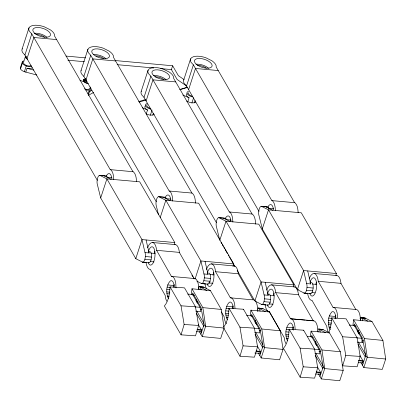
<?xml version="1.0" encoding="UTF-8"?>
<svg xmlns="http://www.w3.org/2000/svg" width="406" height="406" viewBox="0 0 406 406"><rect width="100%" height="100%" fill="white"/><g stroke="black" fill="none" stroke-linecap="round" stroke-linejoin="round"><path stroke-width="0.61" d="M168.769 298.608A9.221 3.695 -84.8 0 1 167.962 297.613C165.937 292.325 166.171 285.032 170.373 280.871A9.221 3.695 -84.8 0 1 174.123 285.519L174.245 287.169M175.996 287.92L175.793 283.525A13.489 5.405 -84.8 0 0 171.738 276.39L171.444 276.44L156.594 250.319L156.543 249.644A13.489 5.405 -84.8 0 0 152.489 242.509L151.052 242.839L149.631 244.067A13.489 5.405 -84.8 0 0 147.632 247.66M227.426 319.715A9.221 3.695 -84.8 0 1 226.908 318.984C224.883 313.696 225.117 306.408 229.314 302.242A9.221 3.695 -84.8 0 1 233.069 306.89L233.191 308.545M257.683 311.356L257.48 306.956A13.489 5.405 -84.8 0 0 253.425 299.821L253.131 299.877L238.281 273.751L238.236 273.076A13.489 5.405 -84.8 0 0 234.176 265.94L211.435 263.88L209.998 264.215L208.577 265.438A13.489 5.405 -84.8 0 0 206.365 269.599M287.575 340.67A9.221 3.695 -84.8 0 1 287.057 339.944C285.027 334.656 285.266 327.363 289.463 323.201A9.221 3.695 -84.8 0 1 293.218 327.85L293.386 330.098M330.377 329.576A9.221 3.695 -84.8 0 1 329.57 328.581C327.546 323.293 327.779 316 331.981 311.838A9.221 3.695 -84.8 0 1 335.732 316.487L335.899 318.735M99.724 175.296L106.9 178.894L141.973 239.586L145.003 252.583A5.623 2.223 -84.7 0 1 145.389 256.501L144.901 259.317A5.623 2.223 -84.7 0 1 142.77 262.24L135.792 258.658L100.683 197.961L97.486 184.948A5.623 2.289 -84.9 0 1 97.059 181.03L97.552 178.209A5.623 2.289 -84.9 0 1 99.724 175.296L105.864 175.839A5.623 2.289 -84.9 0 1 107.387 177.381M149.109 251.837A5.623 2.223 -84.7 0 1 151.56 257.069L151.073 259.891A5.623 2.223 -84.7 0 1 148.378 262.657M158.467 214.601L156.427 206.324A5.623 2.289 -84.9 0 1 156.005 202.401L156.493 199.579A5.623 2.289 -84.9 0 1 158.67 196.666L165.841 200.265L200.914 260.957L203.949 273.954A5.623 2.223 -84.7 0 1 204.335 277.871L203.848 280.693A5.623 2.223 -84.7 0 1 201.716 283.611L196.874 281.175M208.648 272.984A5.623 2.223 -84.7 0 1 210.506 278.44L210.019 281.262A5.623 2.223 -84.7 0 1 207.319 284.027M293.31 286.682L293.893 284.89L258.779 224.163L225.99 221.224L219.778 240.291L216.576 227.279A5.623 2.289 -84.9 0 1 216.154 223.361L216.642 220.539A5.623 2.289 -84.9 0 1 218.819 217.626L225.99 221.224L261.063 281.916L264.098 294.913A5.623 2.223 -84.7 0 1 264.484 298.831L263.996 301.648A5.623 2.223 -84.7 0 1 261.865 304.571L255.42 301.277M268.204 294.167A5.623 2.223 -84.7 0 1 270.655 299.4L270.163 302.221A5.623 2.223 -84.7 0 1 267.468 304.987M261.332 206.263L268.508 209.861L303.581 270.553L306.611 283.55A5.623 2.223 -84.7 0 1 307.002 287.468L306.51 290.29A5.623 2.223 -84.7 0 1 304.383 293.208L297.4 289.625L262.291 228.933L259.094 215.921A5.623 2.289 -84.9 0 1 258.673 211.998L259.16 209.176A5.623 2.289 -84.9 0 1 261.332 206.263L267.473 206.806A5.623 2.289 -84.9 0 1 268.995 208.349M310.717 282.804A5.623 2.223 -84.7 0 1 313.168 288.037L312.681 290.858A5.623 2.223 -84.7 0 1 309.986 293.624M136.533 181.715C136.309 178.33 136.066 174.494 133.554 171.936L132.985 171.697L54.526 35.951L54.627 35.276A13.489 6.105 18 0 0 50.303 29.811L44.305 26.816A13.489 6.105 18 0 0 31.993 25.7L30.09 26.593L28.978 27.877L22.112 49.019L21.868 50.608L22.503 52.399L24.913 55.028L97.349 180.36M28.978 27.877L28.735 29.465L29.369 31.257L31.78 33.886L110.239 169.637L110.813 169.87A13.489 5.405 -84.8 0 1 113.538 176.371L113.792 179.655M195.479 203.086C195.256 199.701 195.012 195.865 192.5 193.307L191.926 193.068L113.472 57.322L113.573 56.652A13.489 6.105 18 0 0 109.25 51.181L103.251 48.187A13.489 6.105 18 0 0 90.939 47.071L89.036 47.964L87.924 49.248L81.058 70.39L80.809 71.979L81.449 73.77L83.854 76.399L156.295 201.731M87.924 49.248L87.681 50.841L88.315 52.628L90.726 55.257L169.185 191.008L169.754 191.246A13.489 5.405 -84.8 0 1 172.479 197.742L172.733 201.026M255.628 224.046C255.404 220.661 255.161 216.824 252.649 214.266L252.075 214.028L173.616 78.282L173.722 77.607A13.489 6.105 18 0 0 169.398 72.141L163.395 69.147A13.489 6.105 18 0 0 151.088 68.03L149.185 68.924L148.073 70.208L141.207 91.35L140.958 92.938L141.598 94.73L144.003 97.359L216.444 222.691M148.073 70.208L147.83 71.796L148.464 73.587L150.875 76.216L229.334 211.968L229.903 212.201A13.489 5.405 -84.8 0 1 232.628 218.702L232.882 221.986M298.141 212.683C297.918 209.298 297.674 205.461 295.162 202.904L294.594 202.665L216.134 66.919L216.236 66.244A13.489 6.105 18 0 0 211.912 60.778L205.913 57.784A13.489 6.105 18 0 0 193.601 56.667L191.703 57.561L190.592 58.845L183.72 79.987L183.476 81.576L184.111 83.367L186.521 85.996L258.957 211.328M190.592 58.845L190.343 60.438L190.982 62.225L193.388 64.853L271.847 200.605L272.421 200.843A13.489 5.405 -84.8 0 1 275.146 207.339L275.4 210.623M23.67 60.941A5.623 2.553 17.8 0 0 22.305 61.798L20.3 68.167L20.503 68.903A5.623 2.553 17.8 0 0 24.38 71.72L36.773 75.019M22.305 61.798L22.34 63.179L20.503 68.903M27.38 59.291L25.431 57.591L25.4 56.546L25.796 56.155M173.479 287.143L173.905 285.509A9.221 3.695 -84.8 0 1 174.26 284.535M232.425 308.514L232.851 306.88A9.221 3.695 -84.8 0 1 233.206 305.906M292.574 329.474L293 327.84A9.221 3.695 -84.8 0 1 293.355 326.866M334.945 318.659L335.513 316.477A9.221 3.695 -84.8 0 1 335.874 315.503M88.391 83.687C86.427 83.321 83.814 82.575 83.21 80.418L83.753 79.54L85.478 78.901M196.499 299.115L196.027 300.76L197.402 303.14L197.971 301.419M254.973 322.131L255.602 319.938M315.117 343.09L315.594 341.446M357.635 331.727L358.107 330.083M170.068 286.9L169.789 290.422A17.991 7.003 -86.1 0 1 164.958 305.185L164.379 306.022L181.04 334.843L195.509 335.818L198.595 325.455L195.479 306.784L184.522 287.874L170.068 286.9L181.015 305.809L184.131 324.48L181.04 334.843M198.306 324.572L201.488 330.058L200.914 331.966L196.575 331.677M223.955 328.479L239.987 356.214L254.45 357.189L257.541 346.825L254.425 328.155L243.468 309.245L229.009 308.271L228.735 311.793A17.991 7.003 -86.1 0 1 223.899 326.556L223.473 326.891M243.306 309.793L243.468 309.245M239.987 356.214L243.077 345.851L239.961 327.18L229.009 308.271M257.252 345.942L260.429 351.429L259.86 353.342L254.902 353.007M289.158 329.23L288.884 332.753A17.991 7.003 -86.1 0 1 284.048 347.516L283.474 348.353L300.135 377.174L314.599 378.148L317.69 367.785L314.574 349.114L303.617 330.205L289.158 329.23L300.105 348.14L303.226 366.811L300.135 377.174M303.455 330.753L303.617 330.205M342.106 364.867L342.654 365.811L357.118 366.785L360.203 356.422L357.087 337.751L346.13 318.842L331.677 317.868L331.403 321.39A17.991 7.003 -86.1 0 1 328.758 332.55M317.401 366.902L320.578 372.388L320.009 374.296L315.67 374.007M342.654 365.811L345.739 355.448L342.623 336.777L331.677 317.868M359.914 355.539L363.096 361.025L362.528 362.939L358.183 362.644M25.4 56.546L23.563 62.265A4.273 1.939 17.8 0 0 26.025 65.249A4.273 1.939 17.8 0 0 31.135 65.635M24.38 71.72L26.223 65.995M25.786 72.151L27.009 68.335A5.623 2.553 17.8 0 0 32.175 67.624M24.913 55.028L31.78 33.886M27.004 58.647L33.871 37.504L56.617 39.57M83.854 76.399L90.726 55.257M85.95 80.018L92.817 58.88L115.563 60.941M100.683 197.961L106.9 178.894L139.689 181.832L174.798 242.56L174.22 244.351M144.003 97.359L150.875 76.216M146.094 100.977L152.966 79.835L175.712 81.9M186.745 86.062L177.128 79.49L171.398 69.578L172.636 65.767L115.223 60.55M186.521 85.996L193.388 64.853M188.612 89.614L195.479 68.477L218.225 70.537M160.213 217.535L165.841 200.265L198.63 203.203L233.744 263.936L232.968 266.321M262.291 228.933L268.508 209.861L301.298 212.8L336.407 273.532L335.828 275.319M87.985 93.994L89.29 90.005M88.285 95.364L89.523 91.563A5.623 2.573 18.1 0 0 90.239 90.406M145.515 105.88A5.623 2.573 18.1 0 0 147.52 110.041L146.277 113.842A5.623 2.573 18.1 0 0 150.382 115.137L152.798 115.05A5.623 2.573 18.1 0 0 154.189 114.198M150.382 115.137L152.057 110.006M152.798 115.05L153.356 113.34M135.792 258.658L141.973 239.586L174.798 242.56M195.728 101.942A5.623 2.573 18.1 0 1 194.337 102.794L191.921 102.885A5.623 2.573 18.1 0 1 187.821 101.586L189.059 97.785A5.623 2.573 18.1 0 1 187.059 93.624M191.921 102.885L193.596 97.755M194.337 102.794L195.083 100.515M195.129 278.831L200.914 260.957L233.744 263.936M254.887 300.988L261.063 281.916L293.893 284.89M256.348 324.511L256.917 322.79M316.873 344.324L316.497 345.47L315.68 344.065M359.579 332.387L359.016 334.108L357.925 332.23L358.488 330.514M199.31 331.545L202.218 336.599L220.666 338.406L224.092 328.058L221.29 309.433L210.404 290.589L191.982 288.783L191.378 293.726L191.845 294.533M192.231 294.462L192.708 293.03L201.148 307.692L204.025 324.714L200.868 334.25M196.316 301.262L196.88 299.547M206.126 290.732L206.304 290.188L199.473 286.672L198.874 286.743L200.046 286.859M258.257 352.921L261.165 357.97L279.612 359.777L283.038 349.429L280.236 330.804L269.351 311.96L250.928 310.154L250.324 315.097L250.786 315.909M251.177 315.832L251.649 314.401L260.089 329.063L262.971 346.085L259.815 355.62M255.826 320.918L255.257 322.633L255.805 323.572M318.405 373.875L321.313 378.93L339.756 380.737L343.187 370.389L340.385 351.763L329.499 332.92L311.077 331.113L310.473 336.056L310.935 336.863M311.326 336.792L311.798 335.361L320.238 350.023L323.12 367.044L319.964 376.58M315.406 343.593L315.975 341.877M360.919 362.517L363.827 367.567L382.274 369.374L385.7 359.026L382.899 340.401L372.013 321.557L353.59 319.75L352.987 324.693L353.453 325.5M353.844 325.429L354.316 323.998L362.756 338.66L365.633 355.681L362.477 365.217M202.218 336.599L205.644 326.251L202.848 307.626L191.982 288.783M261.165 357.97L264.59 347.622L261.789 328.997L250.928 310.154M321.313 378.93L324.739 368.582L321.938 349.957L311.077 331.113M363.827 367.567L367.252 357.219L364.456 338.594L353.59 319.75M86.27 83.154L86.97 81.474M85.275 82.702L86.63 80.652M22.112 49.019L22.34 48.756M81.058 70.39L81.286 70.126M141.207 91.35L141.435 91.086M183.72 79.987L183.948 79.723M84.423 82.164L86.138 80.342M83.768 81.576L85.839 79.936M25.431 57.591L26.329 57.033M83.352 80.982L86.057 79.327M89.523 91.563L91.695 90.376M88.828 95.07L93.705 92.406M25.273 57.033L26.385 56.48M83.21 80.418L85.991 79.063M83.347 79.926L85.514 79.048M111.452 177.894L111.914 177.721L107.001 177.29M230.542 220.225L231.009 220.052L226.096 219.621M273.06 208.862L273.522 208.694L268.615 208.258M83.753 79.54L85.25 79.003M138.705 101.601L145.292 99.602M179.645 89.533L187.43 87.163M139.172 102.089L145.729 100.099M180.711 89.452L186.745 87.62M174.935 244.64L175.235 244.569A13.489 5.405 -84.8 0 1 179.29 251.705L179.34 252.38L194.185 278.501L194.479 278.45A13.489 5.405 -84.8 0 1 198.534 285.585L198.783 288.874M233.881 266.011L234.176 265.94M360.391 319.842L360.147 316.553A13.489 5.405 -84.8 0 0 356.087 309.418L355.793 309.468L340.949 283.347L340.898 282.672A13.489 5.405 -84.8 0 0 336.843 275.537L314.097 273.477L312.661 273.806L311.245 275.035A13.489 5.405 -84.8 0 0 309.24 278.628M317.873 331.205L317.629 327.916A13.489 5.405 -84.8 0 0 313.574 320.781L313.28 320.831L298.43 294.71L298.38 294.035A13.489 5.405 -84.8 0 0 294.325 286.9L271.584 284.839L270.147 285.169L268.726 286.397A13.489 5.405 -84.8 0 0 266.722 289.991M336.549 275.608L336.843 275.537M294.03 286.971L294.325 286.9M211.435 263.88A13.489 5.405 -84.8 0 1 215.49 271.015L215.54 271.69L230.385 297.811L230.679 297.76A13.489 5.405 -84.8 0 1 234.739 304.896L234.983 308.184M314.097 273.477A13.489 5.405 -84.8 0 1 318.152 280.612L318.202 281.287L333.052 307.408L333.346 307.357A13.489 5.405 -84.8 0 1 337.401 314.493L337.645 317.781M271.584 284.839A13.489 5.405 -84.8 0 1 275.638 291.975L275.689 292.65L290.534 318.771L313.574 320.781M84.402 79.282L85.25 79.17M210.404 290.589L203.573 287.072L201.219 286.976M269.351 311.96L262.515 308.443L257.82 308.118L260.165 308.347M261.921 308.519L262.515 308.443M360.482 317.715L365.182 318.04L372.013 321.557M365.182 318.04L361.655 317.827M317.969 329.073L322.663 329.403L329.499 332.92M322.663 329.403L319.141 329.19M187.658 294.101L192.617 294.431L200.036 307.261L200.823 311.534L195.865 311.199M181.015 305.809L195.479 306.784M195.073 306.931L200.036 307.261M246.599 315.472L251.558 315.802L258.977 328.632L259.769 332.905L254.811 332.57M349.267 325.069L354.225 325.399L361.644 338.228L362.431 342.502L357.473 342.167M239.961 327.18L254.425 328.155M254.638 328.342L258.977 328.632M184.131 324.48L198.595 325.455M342.623 336.777L357.087 337.751M356.686 337.899L361.644 338.228M307.367 336.472L311.707 336.762L319.126 349.591L319.918 353.865L314.96 353.53M197.149 329.763L201.488 330.058M300.105 348.14L314.574 349.114M314.168 349.262L319.126 349.591M243.077 345.851L257.541 346.825M345.739 355.448L360.203 356.422M256.09 351.139L260.429 351.429M358.757 360.736L363.096 361.025M303.226 366.811L317.69 367.785M316.238 372.094L320.578 372.388M197.088 329.677L201.422 329.976M256.029 351.048L260.368 351.347M358.696 360.645L363.035 360.944M316.178 372.008L320.517 372.307M100.307 175.448L104.403 175.813L111.011 179.249M158.67 196.666L164.806 197.209M159.254 196.819L163.344 197.184L169.957 200.625M261.921 206.415L266.011 206.781L272.619 210.217M165.947 198.661L170.86 199.097M218.819 217.626L224.954 218.169A5.623 2.289 -84.9 0 1 226.482 219.712M219.402 217.778L223.493 218.144L230.1 221.58M66.011 56.084L85.57 57.86M67.919 60.205L84.326 61.692M117.136 64.666L153.732 67.98M160.669 68.609L171.398 69.578M110.239 169.637L132.985 171.697M169.185 191.008L191.926 193.068M271.847 200.605L294.594 202.665M229.334 211.968L252.075 214.028M152.489 242.509L175.235 244.569M156.594 250.319L179.34 252.38M298.583 289.737L297.4 289.625L303.581 270.553L336.407 273.532M215.54 271.69L238.281 273.751M318.202 281.287L340.949 283.347M171.444 276.44L194.185 278.501M275.689 292.65L298.43 294.71M167.749 284.951L173.905 285.509M167.181 287.133L170.261 287.412M166.841 289.498L169.921 289.777M166.754 291.884L169.83 292.163M230.385 297.811L252.517 299.821M333.052 307.408L355.793 309.468M166.886 293.67L169.348 293.893M167.333 296.086L169.18 296.253M226.695 306.322L232.851 306.88M329.357 315.919L335.513 316.477M226.127 308.504L229.202 308.783M328.789 318.101L331.869 318.38M225.787 310.869L228.862 311.148M328.449 320.466L331.529 320.745M290.534 318.771L305.287 320.111M306.52 320.222L313.28 320.831M225.695 313.254L228.776 313.533M328.363 322.851L331.438 323.13M225.827 315.041L228.294 315.264M328.495 324.638L330.956 324.861M226.279 317.456L228.121 317.624M328.941 327.053L330.788 327.221M286.844 327.282L293 327.84M286.276 329.464L289.351 329.743M285.936 331.829L289.011 332.108M285.844 334.214L288.925 334.493M285.976 336.001L288.443 336.224M286.423 338.416L288.27 338.584M150.844 253.07L155.163 253.466M145.003 252.583L149.119 252.963L146.084 239.976M145.389 256.501L151.56 257.069M144.901 259.317L151.073 259.891M150.266 261.581L153.97 261.921M142.207 262.088L145.734 262.413M142.77 262.24L148.941 262.809M203.949 273.954L208.06 274.334L205.03 261.347M209.79 274.441L214.109 274.837M312.453 284.038L316.771 284.433M306.611 283.55L310.727 283.931L307.692 270.944M204.335 277.871L210.506 278.44M307.002 287.468L313.168 288.037M203.848 280.693L210.019 281.262M306.51 290.29L312.681 290.858M208.598 282.896L212.917 283.292M311.879 292.548L314.96 292.833M201.153 283.459L205.263 283.84M201.716 283.611L207.887 284.18M303.815 293.056L307.926 293.431M304.383 293.208L310.549 293.777M269.939 295.401L274.258 295.796M264.098 294.913L268.209 295.294L265.179 282.307M264.484 298.831L270.655 299.4M263.996 301.648L270.163 302.221M269.361 303.911L273.065 304.251M261.297 304.419L265.412 304.794M261.865 304.571L268.036 305.139M199.473 286.672L203.573 287.072M204.127 287.382L200.026 286.981A5.623 2.258 -84.4 0 1 201.077 289.854M192.688 295L194.525 295.177M365.735 318.35L361.081 317.639M263.068 308.753L258.419 308.042M202.848 307.626L221.29 309.433M354.296 325.967L356.133 326.145M251.634 316.37L252.857 316.492M323.217 329.713L318.568 329.002M364.456 338.594L382.899 340.401M261.789 328.997L280.236 330.804M224.092 328.058L205.644 326.251L204.025 324.714M311.783 337.33L313.006 337.452M321.938 349.957L340.385 351.763M385.7 359.026L367.252 357.219L365.633 355.681M283.038 349.429L264.59 347.622L262.971 346.085M343.187 370.389L324.739 368.582L323.12 367.044M200.544 309.367L201.807 309.489M362.157 340.335L363.416 340.456M259.49 330.738L260.753 330.86M319.009 351.632L320.902 351.819M27.009 68.335L33.728 70.081M79.987 80.347L82.925 81.388M182.796 94.989L189.059 97.785M186.679 101.079L187.821 101.586M142.394 107.752L147.52 110.041M367.912 321.156L361.634 317.949A5.623 2.258 -84.4 0 1 362.685 320.821M325.399 332.519L319.121 329.312A5.623 2.258 -84.4 0 1 320.172 332.184M265.25 311.559L258.972 308.352A5.623 2.258 -84.4 0 1 260.023 311.224M183.933 79.485L178.366 75.678L172.636 65.767M361.807 341.416L362.431 342.502M221.042 242.478L221.676 243.575M222.305 244.666L223.254 246.31M223.889 247.401L224.523 248.497M225.152 249.588L227.365 253.415M228.314 255.059L228.948 256.15M229.583 257.247L234.957 266.539M237.175 270.366L254.572 300.445M191.891 275.111L192.84 276.75M193.474 277.841L194.104 278.937M358.361 341.994L365.527 354.433M358.036 344.45L365.207 356.884M362.487 362.228L363.111 363.309M315.843 353.357L323.323 366.339M315.208 355.27L323.003 368.785M319.969 373.591L320.593 374.672M255.694 332.397L262.86 344.836M255.064 334.311L262.855 347.83M259.82 352.631L260.444 353.712M196.753 311.026L203.919 323.465M196.428 313.483L203.908 326.454M200.879 331.26L201.498 332.341M221.361 311.909L224.148 316.807L224.193 317.497A13.489 5.405 -84.8 0 0 226.482 323.658M273.517 209.821L273.477 209.359A9.221 3.695 -84.8 0 0 267.848 207.04M230.999 221.184L230.963 220.722A9.221 3.695 -84.8 0 0 225.335 218.398M170.85 200.224L170.814 199.762A9.221 3.695 -84.8 0 0 165.186 197.443M111.904 178.853L111.868 178.391A9.221 3.695 -84.8 0 0 106.24 176.067M295.132 329.144L294.883 325.856A13.489 5.405 -84.8 0 0 290.828 318.72M150.839 108.534A4.273 1.959 18.1 0 1 147.261 104.581M150.844 109.178A5.623 2.573 18.1 0 1 145.84 106.27A5.623 2.573 18.1 0 1 146.992 103.637M89.564 88.178A4.273 1.959 18.1 0 1 84.407 88.853M90.127 86.98A5.623 2.573 18.1 0 1 85.473 89.833M20.462 67.518A5.623 2.553 17.8 0 1 20.985 67.005M31.424 66.574A5.623 2.553 17.8 0 1 22.34 63.179M192.383 96.278A4.273 1.959 18.1 0 1 188.394 92.72M192.388 96.922A5.623 2.573 18.1 0 1 187.384 94.014A5.623 2.573 18.1 0 1 188.531 91.386M310.321 283.068A5.623 2.223 -84.7 0 1 310.727 283.931M266.011 206.781A5.623 2.289 -84.9 0 1 266.529 207.309M309.945 282.571A9.221 3.695 -84.8 0 1 315.498 279.221A9.221 3.695 -84.8 0 1 315.366 292.589A9.221 3.695 -84.8 0 1 309.834 293.609M307.611 293.213A13.489 5.405 -84.8 0 0 311.666 300.349L311.96 300.278L326.81 326.404L326.86 327.094A13.489 5.405 -84.8 0 0 328.383 332.189M315.817 284.225A9.221 3.695 -84.8 0 1 316.431 282.109M196.073 64.249A9.221 4.172 18 0 1 208.491 68.223M197.524 65.539A6.745 3.05 18 0 1 206.243 68.152M360.056 318.411A5.623 2.258 -84.4 0 1 360.635 320.623M267.808 294.431A5.623 2.223 -84.7 0 1 268.209 295.294M223.493 218.144A5.623 2.289 -84.9 0 1 224.016 218.672M317.898 330.758A5.623 2.258 -84.4 0 1 318.121 331.981M267.427 293.934A9.221 3.695 -84.8 0 1 272.979 290.584A9.221 3.695 -84.8 0 1 272.847 303.952A9.221 3.695 -84.8 0 1 267.321 304.972M265.098 304.576A13.489 5.405 -84.8 0 0 269.153 311.712L269.447 311.641L284.291 337.762L284.342 338.457A13.489 5.405 -84.8 0 0 285.87 343.552M273.299 295.588A9.221 3.695 -84.8 0 1 274.101 292.995M153.559 75.612A9.221 4.172 18 0 1 165.973 79.586M155.006 76.901A6.745 3.05 18 0 1 163.73 79.515M148.713 252.101A5.623 2.223 -84.7 0 1 149.119 252.963M104.403 175.813A5.623 2.289 -84.9 0 1 104.921 176.341M198.448 287.443A5.623 2.258 -84.4 0 1 199.026 289.651M148.337 251.603A9.221 3.695 -84.8 0 1 153.884 248.254A9.221 3.695 -84.8 0 1 153.757 261.621A9.221 3.695 -84.8 0 1 148.226 262.641M146.003 262.246A13.489 5.405 -84.8 0 0 150.058 269.381L150.352 269.31L165.201 295.431L165.252 296.126A13.489 5.405 -84.8 0 0 166.775 301.222M154.209 253.258A9.221 3.695 -84.8 0 1 154.823 251.141M34.464 33.282A9.221 4.172 18 0 1 46.883 37.256M35.911 34.571A6.745 3.05 18 0 1 44.635 37.185M207.659 273.471A5.623 2.223 -84.7 0 1 208.06 274.334M164.197 197.433A5.623 2.289 -84.9 0 1 166.333 198.752M257.749 309.798A5.623 2.258 -84.4 0 1 257.972 311.026M207.278 272.974A9.221 3.695 -84.8 0 1 212.83 269.625A9.221 3.695 -84.8 0 1 212.698 282.997A9.221 3.695 -84.8 0 1 207.172 284.012M206.471 288.712A13.489 5.405 -84.8 0 1 204.949 283.616M213.028 275.202A9.221 3.695 -84.8 0 1 213.769 272.512M93.41 54.653A9.221 4.172 18 0 1 105.824 58.626M95.816 55.891A6.745 3.05 18 0 1 103.581 58.555M196.23 64.178A9.221 4.172 18 0 0 211.46 67.086A9.221 4.172 18 0 0 202.178 58.753A9.221 4.172 18 0 0 196.23 64.178M153.717 75.541A9.221 4.172 18 0 0 168.947 78.449A9.221 4.172 18 0 0 159.665 70.116A9.221 4.172 18 0 0 153.717 75.541M34.622 33.211A9.221 4.172 18 0 0 49.852 36.119A9.221 4.172 18 0 0 40.57 27.786A9.221 4.172 18 0 0 34.622 33.211M93.568 54.582A9.221 4.172 18 0 0 108.798 57.495A9.221 4.172 18 0 0 99.516 49.156A9.221 4.172 18 0 0 93.568 54.582"/></g></svg>
